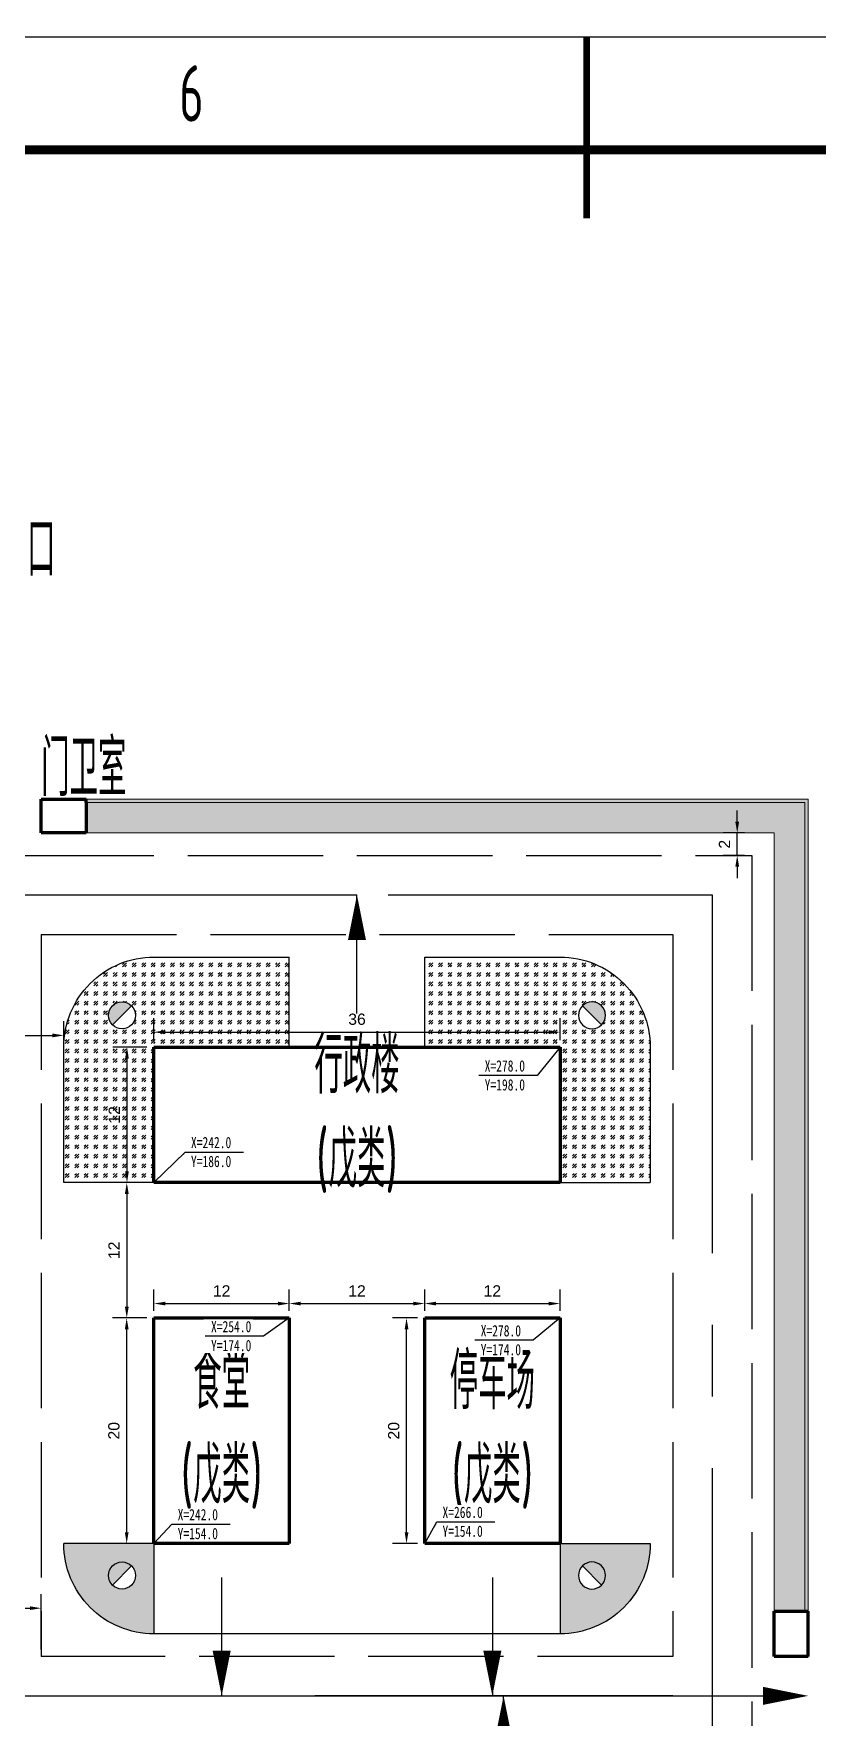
# Model space of a CAD drawing. Header units: millimetres. Extents: x 3176 to 4017, y 1682 to 2277.
# Drawn here: x 3547.5 to 3617, y 2127.8 to 2277 of the extents above; entities that cross this region are included whole.
import ezdxf

# ---------------------------------------------------------------- set-up
doc = ezdxf.new("R2010")
doc.units = ezdxf.units.MM
doc.linetypes.add('ACAD_ISO02W100', pattern=[15, 12, -3])
doc.linetypes.add('CENTER', pattern=[50.8, 31.75, -6.35, 6.35, -6.35])
for name, color, linetype, lineweight in [('05-建筑外围', 7, 'Continuous', 25), ('1-图框与标题栏', 7, 'Continuous', 25), ('13-门卫室', 90, 'Continuous', 80), ('14-消防', 12, 'Continuous', 25), ('19-楼梯 @ 1', 126, 'Continuous', 25), ('2-文本', 7, 'Continuous', 25), ('2-文本 @ 1', 7, 'Continuous', 25), ('21-消防路线', 30, 'Continuous', 25), ('23-标注', 7, 'Continuous', 25), ('25-坐标2', 7, 'Continuous', 25), ('3-围墙', 140, 'Continuous', 20), ('4-人行道内外沿', 7, 'Continuous', 20), ('5-道路线', 7, 'ACAD_ISO02W100', 25), ('6-道路中心黄线', 50, 'CENTER', 25), ('7-建筑外沿', 7, 'Continuous', 25), ('8-防爆墙', 30, 'Continuous', 80), ('9-建筑设施', 213, 'Continuous', 80)]:
    doc.layers.add(name, color=color, linetype=linetype, lineweight=lineweight)
doc.styles.add('5mm', font='gbenor.shx', dxfattribs={"width": 0.7, "height": 5, "bigfont": 'gbcbig.shx'})
doc.styles.add('Dim_Coord', font='txt', dxfattribs={"width": 0.75})
doc.styles.get("Standard").update_dxf_attribs({"font": 'arial.ttf'})
doc.dimstyles.new('ISO-25', dxfattribs={"dimtxt": 1, "dimasz": 1, "dimexe": 1.25, "dimexo": 0.625, "dimtad": 1, "dimdec": 1, "dimtxsty": 'Standard', "dimcen": 2.5, "dimadec": 0, "dimazin": 0, "dimtfac": 1, "dimtdec": 1, "dimtmove": 0, "dimatfit": 3, "dimfxl": 0, "dimarcsym": 0})
pattern_1 = [(45, (532.95175, 1055.5772), (0.84852814, -9e-17), [0.5, -0.7]), (45, (533.1639, 1055.5772), (0.84852814, -9e-17), [0.2, -1]), (45, (532.95175, 1055.78933), (0.84852814, -9e-17), [0.2, -1])]

# ---------------------------------------------------------------- blocks, each defined once
blk = doc.blocks.new('消防拴')
at = {"layer": '6-道路中心黄线', "true_color": 0x991b1e}
h = blk.add_hatch(color=244, dxfattribs=at)
h.dxf.hatch_style = 1
h.paths.add_polyline_path([(2870.02, 1133.54, 0.668179), (2867.97, 1132.69, 0.198912), (2868.32, 1131.84)])
at = {"layer": '14-消防'}
blk.add_line((2868.32, 1131.84), (2870.02, 1133.54), dxfattribs=at)
blk.add_circle((2869.17, 1132.69), 1.2, dxfattribs=at)
blk = doc.blocks.new('*D18')
at = {"layer": '23-标注', "color": 0, "lineweight": -2, "transparency": 16777216}
for p, q in [((3558.19, 2187.79), (3558.19, 2189.76)), ((3594.19, 2187.79), (3594.19, 2189.76)), ((3559.19, 2188.51), (3593.19, 2188.51))]:
    blk.add_line(p, q, dxfattribs=at)
at = {"layer": '23-标注', "color": 0, "transparency": 16777216}
for points in [[(3559.19, 2188.68), (3559.19, 2188.34), (3558.19, 2188.51)], [(3593.19, 2188.68), (3593.19, 2188.34), (3594.19, 2188.51)]]:
    blk.add_solid(points, dxfattribs=at)
at = {"layer": 'Defpoints', "color": 0, "transparency": 16777216}
for p in [(3594.19, 2188.51), (3558.19, 2187.17), (3594.19, 2187.17)]:
    blk.add_point(p, dxfattribs=at)
at = {"layer": '23-标注', "color": 0, "transparency": 16777216, "insert": (3576.19, 2189.65), "char_height": 1, "attachment_point": 5}
blk.add_mtext('36', dxfattribs=at)
blk = doc.blocks.new('*D19')
at = {"layer": '23-标注', "color": 0, "lineweight": -2, "transparency": 16777216}
for p, q in [((3557.56, 2187.17), (3554.55, 2187.17)), ((3555.8, 2176.17), (3555.8, 2186.17)), ((3557.56, 2175.17), (3554.55, 2175.17))]:
    blk.add_line(p, q, dxfattribs=at)
at = {"layer": '23-标注', "color": 0, "transparency": 16777216}
for points in [[(3555.63, 2186.17), (3555.96, 2186.17), (3555.8, 2187.17)], [(3555.63, 2176.17), (3555.96, 2176.17), (3555.8, 2175.17)]]:
    blk.add_solid(points, dxfattribs=at)
at = {"layer": 'Defpoints', "color": 0, "transparency": 16777216}
for p in [(3555.8, 2187.17), (3558.19, 2187.17), (3558.19, 2175.17)]:
    blk.add_point(p, dxfattribs=at)
at = {"layer": '23-标注', "color": 0, "transparency": 16777216, "insert": (3554.67, 2181.17), "char_height": 1, "attachment_point": 5, "rotation": 90}
blk.add_mtext('12', dxfattribs=at)
blk = doc.blocks.new('*D20')
at = {"layer": '23-标注', "color": 0, "lineweight": -2, "transparency": 16777216}
for p, q in [((3558.19, 2163.79), (3558.19, 2165.7)), ((3559.19, 2164.45), (3569.19, 2164.45)), ((3570.19, 2163.79), (3570.19, 2165.7))]:
    blk.add_line(p, q, dxfattribs=at)
at = {"layer": '23-标注', "color": 0, "transparency": 16777216}
for points in [[(3559.19, 2164.61), (3559.19, 2164.28), (3558.19, 2164.45)], [(3569.19, 2164.61), (3569.19, 2164.28), (3570.19, 2164.45)]]:
    blk.add_solid(points, dxfattribs=at)
at = {"layer": 'Defpoints', "color": 0, "transparency": 16777216}
for p in [(3570.19, 2164.45), (3558.19, 2163.17), (3570.19, 2163.17)]:
    blk.add_point(p, dxfattribs=at)
at = {"layer": '23-标注', "color": 0, "transparency": 16777216, "insert": (3564.19, 2165.57), "char_height": 1, "attachment_point": 5}
blk.add_mtext('12', dxfattribs=at)
blk = doc.blocks.new('*D21')
at = {"layer": '23-标注', "color": 0, "lineweight": -2, "transparency": 16777216}
for p, q in [((3582.19, 2163.79), (3582.19, 2165.7)), ((3583.19, 2164.45), (3593.19, 2164.45)), ((3594.19, 2163.79), (3594.19, 2165.7))]:
    blk.add_line(p, q, dxfattribs=at)
at = {"layer": '23-标注', "color": 0, "transparency": 16777216}
for points in [[(3583.19, 2164.61), (3583.19, 2164.28), (3582.19, 2164.45)], [(3593.19, 2164.61), (3593.19, 2164.28), (3594.19, 2164.45)]]:
    blk.add_solid(points, dxfattribs=at)
at = {"layer": 'Defpoints', "color": 0, "transparency": 16777216}
for p in [(3594.19, 2164.45), (3582.19, 2163.17), (3594.19, 2163.17)]:
    blk.add_point(p, dxfattribs=at)
at = {"layer": '23-标注', "color": 0, "transparency": 16777216, "insert": (3588.19, 2165.57), "char_height": 1, "attachment_point": 5}
blk.add_mtext('12', dxfattribs=at)
blk = doc.blocks.new('*D22')
at = {"layer": '23-标注', "color": 0, "lineweight": -2, "transparency": 16777216}
for p, q in [((3557.56, 2163.17), (3554.52, 2163.17)), ((3555.77, 2144.17), (3555.77, 2162.17)), ((3557.56, 2143.17), (3554.52, 2143.17))]:
    blk.add_line(p, q, dxfattribs=at)
at = {"layer": '23-标注', "color": 0, "transparency": 16777216}
for points in [[(3555.61, 2162.17), (3555.94, 2162.17), (3555.77, 2163.17)], [(3555.61, 2144.17), (3555.94, 2144.17), (3555.77, 2143.17)]]:
    blk.add_solid(points, dxfattribs=at)
at = {"layer": 'Defpoints', "color": 0, "transparency": 16777216}
for p in [(3555.77, 2163.17), (3558.19, 2163.17), (3558.19, 2143.17)]:
    blk.add_point(p, dxfattribs=at)
at = {"layer": '23-标注', "color": 0, "transparency": 16777216, "insert": (3554.64, 2153.17), "char_height": 1, "attachment_point": 5, "rotation": 90}
blk.add_mtext('20', dxfattribs=at)
blk = doc.blocks.new('*D23')
at = {"layer": '23-标注', "color": 0, "lineweight": -2, "transparency": 16777216}
for p, q in [((3581.56, 2163.17), (3579.33, 2163.17)), ((3580.58, 2144.17), (3580.58, 2162.17)), ((3581.56, 2143.17), (3579.33, 2143.17))]:
    blk.add_line(p, q, dxfattribs=at)
at = {"layer": '23-标注', "color": 0, "transparency": 16777216}
for points in [[(3580.42, 2162.17), (3580.75, 2162.17), (3580.58, 2163.17)], [(3580.42, 2144.17), (3580.75, 2144.17), (3580.58, 2143.17)]]:
    blk.add_solid(points, dxfattribs=at)
at = {"layer": 'Defpoints', "color": 0, "transparency": 16777216}
for p in [(3580.58, 2163.17), (3582.19, 2163.17), (3582.19, 2143.17)]:
    blk.add_point(p, dxfattribs=at)
at = {"layer": '23-标注', "color": 0, "transparency": 16777216, "insert": (3579.45, 2153.17), "char_height": 1, "attachment_point": 5, "rotation": 90}
blk.add_mtext('20', dxfattribs=at)
blk = doc.blocks.new('*D52')
at = {"layer": '23-标注', "color": 0, "lineweight": -2, "transparency": 16777216}
for p, q in [((3539.19, 2187.79), (3539.19, 2189.47)), ((3540.19, 2188.22), (3549.19, 2188.22)), ((3550.19, 2187.79), (3550.19, 2189.47))]:
    blk.add_line(p, q, dxfattribs=at)
at = {"layer": '23-标注', "color": 0, "transparency": 16777216}
for points in [[(3540.19, 2188.39), (3540.19, 2188.05), (3539.19, 2188.22)], [(3549.19, 2188.39), (3549.19, 2188.05), (3550.19, 2188.22)]]:
    blk.add_solid(points, dxfattribs=at)
at = {"layer": 'Defpoints', "color": 0, "transparency": 16777216}
for p in [(3550.19, 2188.22), (3539.19, 2187.17), (3550.19, 2187.17)]:
    blk.add_point(p, dxfattribs=at)
at = {"layer": '23-标注', "color": 0, "transparency": 16777216, "insert": (3544.69, 2189.35), "char_height": 1, "attachment_point": 5}
blk.add_mtext('11', dxfattribs=at)
blk = doc.blocks.new('*D53')
at = {"layer": '23-标注', "color": 0, "lineweight": -2, "transparency": 16777216}
for p, q in [((3541.19, 2133.79), (3541.19, 2138.69)), ((3542.19, 2137.44), (3547.19, 2137.44)), ((3548.19, 2133.79), (3548.19, 2138.69))]:
    blk.add_line(p, q, dxfattribs=at)
at = {"layer": '23-标注', "color": 0, "transparency": 16777216}
for points in [[(3542.19, 2137.61), (3542.19, 2137.28), (3541.19, 2137.44)], [(3547.19, 2137.61), (3547.19, 2137.28), (3548.19, 2137.44)]]:
    blk.add_solid(points, dxfattribs=at)
at = {"layer": 'Defpoints', "color": 0, "transparency": 16777216}
for p in [(3548.19, 2137.44), (3541.19, 2133.17), (3548.19, 2133.17)]:
    blk.add_point(p, dxfattribs=at)
at = {"layer": '23-标注', "color": 0, "transparency": 16777216, "insert": (3544.69, 2138.57), "char_height": 1, "attachment_point": 5}
blk.add_mtext('7', dxfattribs=at)
blk = doc.blocks.new('*D80')
at = {"layer": '23-标注', "color": 0, "lineweight": -2, "transparency": 16777216}
for p, q in [((3557.56, 2175.17), (3554.53, 2175.17)), ((3555.78, 2174.17), (3555.78, 2164.17)), ((3557.56, 2163.17), (3554.53, 2163.17))]:
    blk.add_line(p, q, dxfattribs=at)
at = {"layer": '23-标注', "color": 0, "transparency": 16777216}
for points in [[(3555.61, 2174.17), (3555.95, 2174.17), (3555.78, 2175.17)], [(3555.61, 2164.17), (3555.95, 2164.17), (3555.78, 2163.17)]]:
    blk.add_solid(points, dxfattribs=at)
at = {"layer": 'Defpoints', "color": 0, "transparency": 16777216}
for p in [(3558.19, 2175.17), (3555.78, 2163.17), (3558.19, 2163.17)]:
    blk.add_point(p, dxfattribs=at)
at = {"layer": '23-标注', "color": 0, "transparency": 16777216, "insert": (3554.65, 2169.17), "char_height": 1, "attachment_point": 5, "rotation": 90}
blk.add_mtext('12', dxfattribs=at)
blk = doc.blocks.new('*D81')
at = {"layer": '23-标注', "color": 0, "lineweight": -2, "transparency": 16777216}
for p, q in [((3570.19, 2163.79), (3570.19, 2165.7)), ((3571.19, 2164.45), (3581.19, 2164.45)), ((3582.19, 2163.79), (3582.19, 2165.7))]:
    blk.add_line(p, q, dxfattribs=at)
at = {"layer": '23-标注', "color": 0, "transparency": 16777216}
for points in [[(3571.19, 2164.61), (3571.19, 2164.28), (3570.19, 2164.45)], [(3581.19, 2164.61), (3581.19, 2164.28), (3582.19, 2164.45)]]:
    blk.add_solid(points, dxfattribs=at)
at = {"layer": 'Defpoints', "color": 0, "transparency": 16777216}
for p in [(3582.19, 2164.45), (3570.19, 2163.17), (3582.19, 2163.17)]:
    blk.add_point(p, dxfattribs=at)
at = {"layer": '23-标注', "color": 0, "transparency": 16777216, "insert": (3576.19, 2165.57), "char_height": 1, "attachment_point": 5}
blk.add_mtext('12', dxfattribs=at)
blk = doc.blocks.new('*U148')
at = {"insert": (0, 0.33), "char_height": 1, "attachment_point": 7, "style": 'Dim_Coord', "bg_fill": 3, "box_fill_scale": 1.15, "bg_fill_color": 256, "bg_fill_transparency": 0}
blk.add_mtext(' X=242.0', dxfattribs=at)
at = {"insert": (0, -0.33), "char_height": 1, "attachment_point": 1, "style": 'Dim_Coord', "bg_fill": 3, "box_fill_scale": 1.15, "bg_fill_color": 256, "bg_fill_transparency": 0}
blk.add_mtext(' Y=154.0', dxfattribs=at)
at = {"color": 0}
blk.add_line((0, 0), (5.16, 0), dxfattribs=at)
blk = doc.blocks.new('*U149')
at = {"insert": (-5.16, 0.33), "char_height": 1, "attachment_point": 7, "style": 'Dim_Coord', "bg_fill": 3, "box_fill_scale": 1.15, "bg_fill_color": 256, "bg_fill_transparency": 0}
blk.add_mtext(' X=254.0', dxfattribs=at)
at = {"insert": (-5.16, -0.33), "char_height": 1, "attachment_point": 1, "style": 'Dim_Coord', "bg_fill": 3, "box_fill_scale": 1.15, "bg_fill_color": 256, "bg_fill_transparency": 0}
blk.add_mtext(' Y=174.0', dxfattribs=at)
at = {"color": 0}
blk.add_line((0, 0), (-5.16, 0), dxfattribs=at)
blk = doc.blocks.new('*U150')
at = {"insert": (-5.16, 0.33), "char_height": 1, "attachment_point": 7, "style": 'Dim_Coord', "bg_fill": 3, "box_fill_scale": 1.15, "bg_fill_color": 256, "bg_fill_transparency": 0}
blk.add_mtext(' X=278.0', dxfattribs=at)
at = {"insert": (-5.16, -0.33), "char_height": 1, "attachment_point": 1, "style": 'Dim_Coord', "bg_fill": 3, "box_fill_scale": 1.15, "bg_fill_color": 256, "bg_fill_transparency": 0}
blk.add_mtext(' Y=174.0', dxfattribs=at)
at = {"color": 0}
blk.add_line((0, 0), (-5.16, 0), dxfattribs=at)
blk = doc.blocks.new('*U151')
at = {"insert": (0, 0.33), "char_height": 1, "attachment_point": 7, "style": 'Dim_Coord', "bg_fill": 3, "box_fill_scale": 1.15, "bg_fill_color": 256, "bg_fill_transparency": 0}
blk.add_mtext(' X=266.0', dxfattribs=at)
at = {"insert": (0, -0.33), "char_height": 1, "attachment_point": 1, "style": 'Dim_Coord', "bg_fill": 3, "box_fill_scale": 1.15, "bg_fill_color": 256, "bg_fill_transparency": 0}
blk.add_mtext(' Y=154.0', dxfattribs=at)
at = {"color": 0}
blk.add_line((0, 0), (5.16, 0), dxfattribs=at)
blk = doc.blocks.new('*U152')
at = {"insert": (0, 0.33), "char_height": 1, "attachment_point": 7, "style": 'Dim_Coord', "bg_fill": 3, "box_fill_scale": 1.15, "bg_fill_color": 256, "bg_fill_transparency": 0}
blk.add_mtext(' X=242.0', dxfattribs=at)
at = {"insert": (0, -0.33), "char_height": 1, "attachment_point": 1, "style": 'Dim_Coord', "bg_fill": 3, "box_fill_scale": 1.15, "bg_fill_color": 256, "bg_fill_transparency": 0}
blk.add_mtext(' Y=186.0', dxfattribs=at)
at = {"color": 0}
blk.add_line((0, 0), (5.16, 0), dxfattribs=at)
blk = doc.blocks.new('*U153')
at = {"insert": (-5.16, 0.33), "char_height": 1, "attachment_point": 7, "style": 'Dim_Coord', "bg_fill": 3, "box_fill_scale": 1.15, "bg_fill_color": 256, "bg_fill_transparency": 0}
blk.add_mtext(' X=278.0', dxfattribs=at)
at = {"insert": (-5.16, -0.33), "char_height": 1, "attachment_point": 1, "style": 'Dim_Coord', "bg_fill": 3, "box_fill_scale": 1.15, "bg_fill_color": 256, "bg_fill_transparency": 0}
blk.add_mtext(' Y=198.0', dxfattribs=at)
at = {"color": 0}
blk.add_line((0, 0), (-5.16, 0), dxfattribs=at)
blk = doc.blocks.new('*D171')
at = {"layer": '23-标注', "color": 0, "lineweight": -2, "transparency": 16777216}
for p, q in [((3609.9, 2207.17), (3609.9, 2208.17)), ((3610.56, 2206.17), (3608.65, 2206.17)), ((3609.9, 2204.17), (3609.9, 2206.17)), ((3610.56, 2204.17), (3608.65, 2204.17)), ((3609.9, 2203.17), (3609.9, 2202.17))]:
    blk.add_line(p, q, dxfattribs=at)
at = {"layer": '23-标注', "color": 0, "transparency": 16777216}
for points in [[(3609.73, 2207.17), (3610.07, 2207.17), (3609.9, 2206.17)], [(3609.73, 2203.17), (3610.07, 2203.17), (3609.9, 2204.17)]]:
    blk.add_solid(points, dxfattribs=at)
at = {"layer": 'Defpoints', "color": 0, "transparency": 16777216}
for p in [(3609.9, 2206.17), (3611.19, 2206.17), (3611.19, 2204.17)]:
    blk.add_point(p, dxfattribs=at)
at = {"layer": '23-标注', "color": 0, "transparency": 16777216, "insert": (3608.77, 2205.17), "char_height": 1, "attachment_point": 5, "rotation": 90}
blk.add_mtext('2', dxfattribs=at)

msp = doc.modelspace()

# ---------------------------------------------------------------- hatches: boundary and pattern name
at = {"layer": '05-建筑外围', "true_color": 0x58ba48}
h = msp.add_hatch(dxfattribs=at)
h.set_pattern_fill('GOST_GLASS', color=85, scale=0.1)
h.set_pattern_definition(pattern_1)
h.paths.add_polyline_path([(3570.19, 2187.17), (3570.19, 2195.17), (3558.19, 2195.17, 0.414214), (3550.19, 2187.17), (3550.19, 2175.17), (3558.19, 2175.17), (3558.19, 2187.17)])
h.paths.add_polyline_path([(3554.16, 2190, -1), (3556.56, 2190, -1)], flags=16)
h = msp.add_hatch(dxfattribs=at)
h.set_pattern_fill('GOST_GLASS', color=85, scale=0.1)
h.set_pattern_definition(pattern_1)
h.paths.add_polyline_path([(3582.19, 2195.17), (3582.19, 2187.17), (3594.19, 2187.17), (3594.19, 2175.17), (3602.19, 2175.17), (3602.19, 2187.17, 0.414214), (3594.19, 2195.17)])
h.paths.add_polyline_path([(3598.22, 2190, -1), (3595.82, 2190, -1)], flags=16)
h = msp.add_hatch(dxfattribs=at)
h.set_pattern_fill('GOST_GLASS', color=85, scale=0.1)
h.set_pattern_definition(pattern_1)
h.paths.add_polyline_path([(3558.19, 2135.17), (3558.19, 2143.17), (3550.19, 2143.17, 0.414214)])
h.paths.add_polyline_path([(3554.16, 2140.34, -1), (3556.56, 2140.34, -1)], flags=16)
h.paths.add_polyline_path([(3594.19, 2135.17, 0.414214), (3602.19, 2143.17), (3594.19, 2143.17)])
h.paths.add_polyline_path([(3595.82, 2140.34, -1), (3598.22, 2140.34, -1)], flags=16)
at = {"layer": '13-门卫室'}
h = msp.add_hatch(dxfattribs=at)
h.set_pattern_fill('AR-BRSTD', color=5, scale=0.001)
h.set_pattern_definition([(0, (542.95175, 1057.5772), (0, 0.0677418), []), (90, (542.95175, 1057.5772), (-0.1016, 0.0677418), [0.0677418, -0.0677418])])
h.paths.add_polyline_path([(3552.19, 2209.17), (3616.19, 2209.17), (3616.19, 2137.17), (3615.89, 2137.17), (3615.89, 2208.87), (3552.19, 2208.87)])
at = {"layer": '4-人行道内外沿', "true_color": 0x58ba48}
h = msp.add_hatch(dxfattribs=at)
h.set_pattern_fill('GOST_GLASS', color=85, scale=0.1)
h.set_pattern_definition([(45, (542.95175, 1057.5772), (0.84852814, -9e-17), [0.5, -0.7]), (45, (543.1639, 1057.5772), (0.84852814, -9e-17), [0.2, -1]), (45, (542.95175, 1057.78933), (0.84852814, -9e-17), [0.2, -1])])
h.paths.add_polyline_path([(3552.19, 2208.87), (3552.19, 2206.17), (3613.19, 2206.17), (3613.19, 2137.17), (3615.89, 2137.17), (3615.89, 2208.87)])

# ---------------------------------------------------------------- linework, layer by layer
at = {"layer": '1-图框与标题栏', "lineweight": 25}
msp.add_line((4017.06, 2276.73), (3176.06, 2276.73), dxfattribs=at)
at = {"layer": '1-图框与标题栏', "lineweight": 25, "const_width": 0.6}
msp.add_lwpolyline([(3596.56, 2260.66), (3596.56, 2276.73)], dxfattribs=at)
at = {"layer": '1-图框与标题栏', "color": 0, "lineweight": 60, "const_width": 0.8}
msp.add_lwpolyline([(3201.06, 1692.73), (4007.06, 1692.73), (4007.06, 2266.73), (3201.06, 2266.73)], close=True, dxfattribs=at)
at = {"layer": '13-门卫室'}
for p, q in [((3548.19, 2206.17), (3548.19, 2209.17)), ((3548.19, 2209.17), (3552.19, 2209.17)), ((3552.19, 2208.87), (3552.19, 2209.17)), ((3552.19, 2208.87), (3552.19, 2206.17)), ((3552.19, 2206.17), (3548.19, 2206.17)), ((3613.19, 2137.17), (3615.89, 2137.17)), ((3613.19, 2133.17), (3613.19, 2137.17)), ((3615.89, 2137.17), (3616.19, 2137.17)), ((3616.19, 2133.17), (3616.19, 2137.17)), ((3616.19, 2133.17), (3613.19, 2133.17))]:
    msp.add_line(p, q, dxfattribs=at)
at = {"layer": '21-消防路线'}
for p, q in [((3457.19, 2200.67), (3576.19, 2200.67)), ((3576.19, 2190.17), (3576.19, 2200.67)), ((3564.19, 2140.17), (3564.19, 2129.67)), ((3588.19, 2140.17), (3588.19, 2129.67)), ((3503.69, 2129.67), (3612.19, 2129.67)), ((3589.19, 2119.17), (3589.19, 2129.67))]:
    msp.add_line(p, q, dxfattribs=at)
for points in [[(3576.19, 2196.67, 1.6, 0, 0), (3576.19, 2200.67, 0, 0, 0)], [(3564.19, 2133.67, 1.6, 0, 0), (3564.19, 2129.67, 0, 0, 0)], [(3588.19, 2133.67, 1.6, 0, 0), (3588.19, 2129.67, 0, 0, 0)], [(3589.19, 2125.67, 1.6, 0, 0), (3589.19, 2129.67, 0, 0, 0)], [(3612.19, 2129.67, 1.6, 0, 0), (3616.19, 2129.67, 0, 0, 0)]]:
    msp.add_lwpolyline(points, format="xyseb", dxfattribs=at)
at = {"layer": '3-围墙'}
for points in [[(3552.19, 2209.17), (3616.19, 2209.17), (3616.19, 2137.17)], [(3552.19, 2208.87), (3615.89, 2208.87), (3615.89, 2137.17)]]:
    msp.add_lwpolyline(points, dxfattribs=at)
at = {"layer": '4-人行道内外沿'}
msp.add_lwpolyline([(3552.19, 2206.17), (3613.19, 2206.17), (3613.19, 2137.17)], dxfattribs=at)
at = {"layer": '5-道路线'}
for p in [(3548.19, 2197.17), (3604.19, 2133.17)]:
    msp.add_line(p, (3548.19, 2133.17), dxfattribs=at)
msp.add_lwpolyline([(3321.19, 2204.17), (3611.19, 2204.17), (3611.19, 1994.17), (3321.19, 1994.17)], close=True, dxfattribs=at)
msp.add_lwpolyline([(3548.19, 2197.17), (3604.19, 2197.17), (3604.19, 2133.17)], dxfattribs=at)
at = {"layer": '6-道路中心黄线'}
msp.add_line((3604.19, 2129.67), (3324.96, 2129.57), dxfattribs=at)
msp.add_lwpolyline([(3324.96, 2200.67), (3607.69, 2200.67), (3607.69, 1997.67), (3324.96, 1997.67)], close=True, dxfattribs=at)
at = {"layer": '7-建筑外沿'}
for p, q in [((3570.19, 2187.17), (3570.19, 2195.17)), ((3582.19, 2187.17), (3582.19, 2195.17)), ((3558.19, 2175.17), (3550.19, 2175.17)), ((3594.19, 2175.17), (3602.19, 2175.17)), ((3558.19, 2143.17), (3550.19, 2143.17)), ((3558.19, 2143.17), (3558.19, 2135.17)), ((3594.19, 2143.17), (3594.19, 2135.17)), ((3594.19, 2143.17), (3602.19, 2143.17))]:
    msp.add_line(p, q, dxfattribs=at)
for points in [[(3550.19, 2175.17), (3550.19, 2187.17, -0.414214), (3558.19, 2195.17), (3570.19, 2195.17)], [(3582.19, 2195.17), (3594.19, 2195.17, -0.414214), (3602.19, 2187.17), (3602.19, 2175.17)], [(3602.19, 2143.17, -0.414214), (3594.19, 2135.17), (3558.19, 2135.17, -0.414214), (3550.19, 2143.17)]]:
    msp.add_lwpolyline(points, format="xyb", dxfattribs=at)
at = {"layer": '8-防爆墙'}
for p, q in [((3558.19, 2143.17), (3558.19, 2163.17)), ((3570.19, 2143.17), (3558.19, 2143.17))]:
    msp.add_line(p, q, dxfattribs=at)
at = {"layer": '9-建筑设施'}
for p, q in [((3558.19, 2187.17), (3594.19, 2187.17)), ((3558.19, 2175.17), (3558.19, 2187.17)), ((3594.19, 2187.17), (3594.19, 2175.17)), ((3594.19, 2175.17), (3558.19, 2175.17)), ((3558.19, 2163.17), (3570.19, 2163.17)), ((3570.19, 2163.17), (3570.19, 2143.17)), ((3582.19, 2163.17), (3594.19, 2163.17)), ((3582.19, 2143.17), (3582.19, 2163.17)), ((3594.19, 2163.17), (3594.19, 2143.17)), ((3594.19, 2143.17), (3582.19, 2143.17))]:
    msp.add_line(p, q, dxfattribs=at)

# ---------------------------------------------------------------- block references
at = {"layer": '6-道路中心黄线'}
for p in [(686.19, 1057.31), (686.19, 1007.65)]:
    msp.add_blockref('消防拴', p, dxfattribs=at)
at = {"layer": '6-道路中心黄线', "xscale": -1}
for p in [(6466.19, 1057.31), (6466.19, 1007.65)]:
    msp.add_blockref('消防拴', p, dxfattribs=at)

# ---------------------------------------------------------------- texts
at = {"layer": '19-楼梯 @ 1', "char_height": 5, "attachment_point": 5, "style": '5mm'}
for s, insert in [('{\\C7;行政楼\\P(戊类)}', (3576.19, 2181.17)), ('{\\C7;食堂\\P(戊类)}', (3564.19, 2153.17)), ('{\\C7;停车场\\P(戊类)}', (3588.19, 2153.17))]:
    msp.add_mtext_dynamic_manual_height_columns(s, width=21.1795, gutter_width=12.5, heights=[28.69], dxfattribs=dict(at, insert=insert))
at = {"layer": '2-文本', "insert": (3561.52, 2271.73), "char_height": 5, "width": 70.0833, "attachment_point": 5, "style": '5mm'}
msp.add_mtext('{\\Fgbenor,gbcbig|c0;6}', dxfattribs=at)
at = {"layer": '2-文本 @ 1', "char_height": 5, "attachment_point": 1, "style": '5mm'}
for s, insert in [('人员出口', (3539.37, 2233.82)), ('门卫室', (3548.19, 2214.44))]:
    msp.add_mtext_dynamic_manual_height_columns(s, width=11.336, gutter_width=35, heights=[0], dxfattribs=dict(at, insert=insert))

# ---------------------------------------------------------------- dimensions: what is measured, and where the dimension line sits
at = {"layer": '23-标注'}
for base, p1, p2, picture, middle in [((3609.9, 2206.17), (3611.19, 2204.17), (3611.19, 2206.17), '*D171', (3608.77, 2205.17)), ((3555.8, 2187.17), (3558.19, 2175.17), (3558.19, 2187.17), '*D19', (3554.67, 2181.17)), ((3555.78, 2163.17), (3558.19, 2175.17), (3558.19, 2163.17), '*D80', (3554.65, 2169.17)), ((3555.77, 2163.17), (3558.19, 2143.17), (3558.19, 2163.17), '*D22', (3554.64, 2153.17)), ((3580.58, 2163.17), (3582.19, 2143.17), (3582.19, 2163.17), '*D23', (3579.45, 2153.17))]:
    dim = msp.add_linear_dim(base=base, p1=p1, p2=p2, angle=90, dimstyle='ISO-25', dxfattribs=at)
    dim.commit()
    dim.dimension.update_dxf_attribs({"geometry": picture, "text_midpoint": middle})
for base, p1, p2, picture, middle in [((3550.19, 2188.22), (3539.19, 2187.17), (3550.19, 2187.17), '*D52', (3544.69, 2189.35)), ((3594.19, 2188.51), (3558.19, 2187.17), (3594.19, 2187.17), '*D18', (3576.19, 2189.65)), ((3570.19, 2164.45), (3558.19, 2163.17), (3570.19, 2163.17), '*D20', (3564.19, 2165.57)), ((3582.19, 2164.45), (3570.19, 2163.17), (3582.19, 2163.17), '*D81', (3576.19, 2165.57)), ((3594.19, 2164.45), (3582.19, 2163.17), (3594.19, 2163.17), '*D21', (3588.19, 2165.57)), ((3548.19, 2137.44), (3541.19, 2133.17), (3548.19, 2133.17), '*D53', (3544.69, 2138.57))]:
    dim = msp.add_linear_dim(base=base, p1=p1, p2=p2, dimstyle='ISO-25', dxfattribs=at)
    dim.commit()
    dim.dimension.update_dxf_attribs({"geometry": picture, "text_midpoint": middle})

# ---------------------------------------------------------------- next in the draw order: block references
at = {"layer": '25-坐标2'}
for name, p in [('*U153', (3592.16, 2184.67)), ('*U152', (3560.96, 2177.88)), ('*U149', (3567.9, 2161.56)), ('*U150', (3591.81, 2161.19)), ('*U148', (3559.78, 2144.89)), ('*U151', (3583.26, 2145.1))]:
    msp.add_blockref(name, p, dxfattribs=at)

# ---------------------------------------------------------------- next in the draw order: leaders
for points in [[(3594.19, 2187.17), (3592.16, 2184.67)], [(3558.19, 2175.17), (3560.96, 2177.88)], [(3570.19, 2163.17), (3567.9, 2161.56)], [(3594.19, 2163.17), (3591.81, 2161.19)], [(3558.19, 2143.17), (3559.78, 2144.89)], [(3582.19, 2143.17), (3583.26, 2145.1)]]:
    msp.add_leader(points, dimstyle='ISO-25', override={"dimldrblk": 'None'}, dxfattribs=at)

doc.saveas('drawing.dxf')
